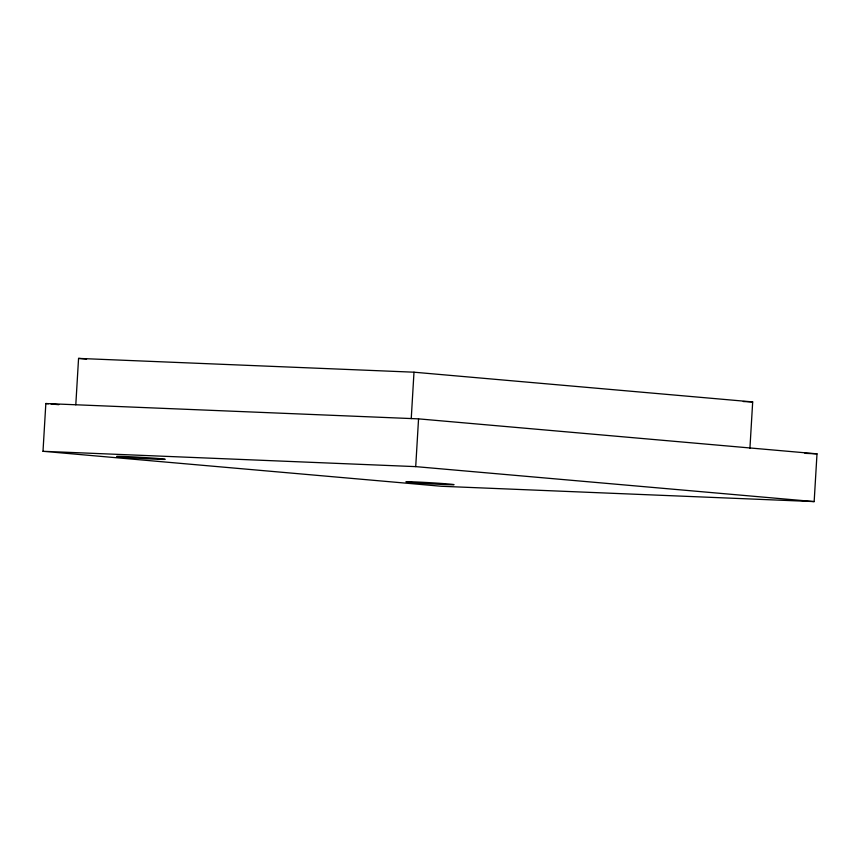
<?xml version="1.0" encoding="UTF-8"?>
<svg xmlns="http://www.w3.org/2000/svg" width="860" height="860" viewBox="0 0 860 860"><rect width="100%" height="100%" fill="white"/><g stroke="black" fill="none" stroke-linecap="round" stroke-linejoin="round"><path stroke-width="1.29" d="M43 451.296L45.838 403.534L418.551 418.863L817 453.844L814.162 501.595L441.449 486.276L43 451.296L415.713 466.625L814.162 501.595M75.798 404.834L78.561 358.405L413.993 372.197L752.683 401.921L749.92 448.361M411.241 418.627L413.993 372.197M415.713 466.625L418.551 418.863M743.287 401.534L752.683 401.921M804.938 453.338L817 453.844M78.561 358.405L86.559 359.104M45.838 403.534L48.44 403.77M51.03 403.996L58.835 404.673M127.14 457.498A23.93 0.537 3.4 0 0 165.012 459.369A23.93 0.537 3.4 0 0 131.655 456.821A23.93 0.537 3.4 0 0 127.14 457.498M416.014 482.847A23.93 0.537 3.4 0 0 453.887 484.717A23.93 0.537 3.4 0 0 420.54 482.18A23.93 0.537 3.4 0 0 416.014 482.847"/></g></svg>
